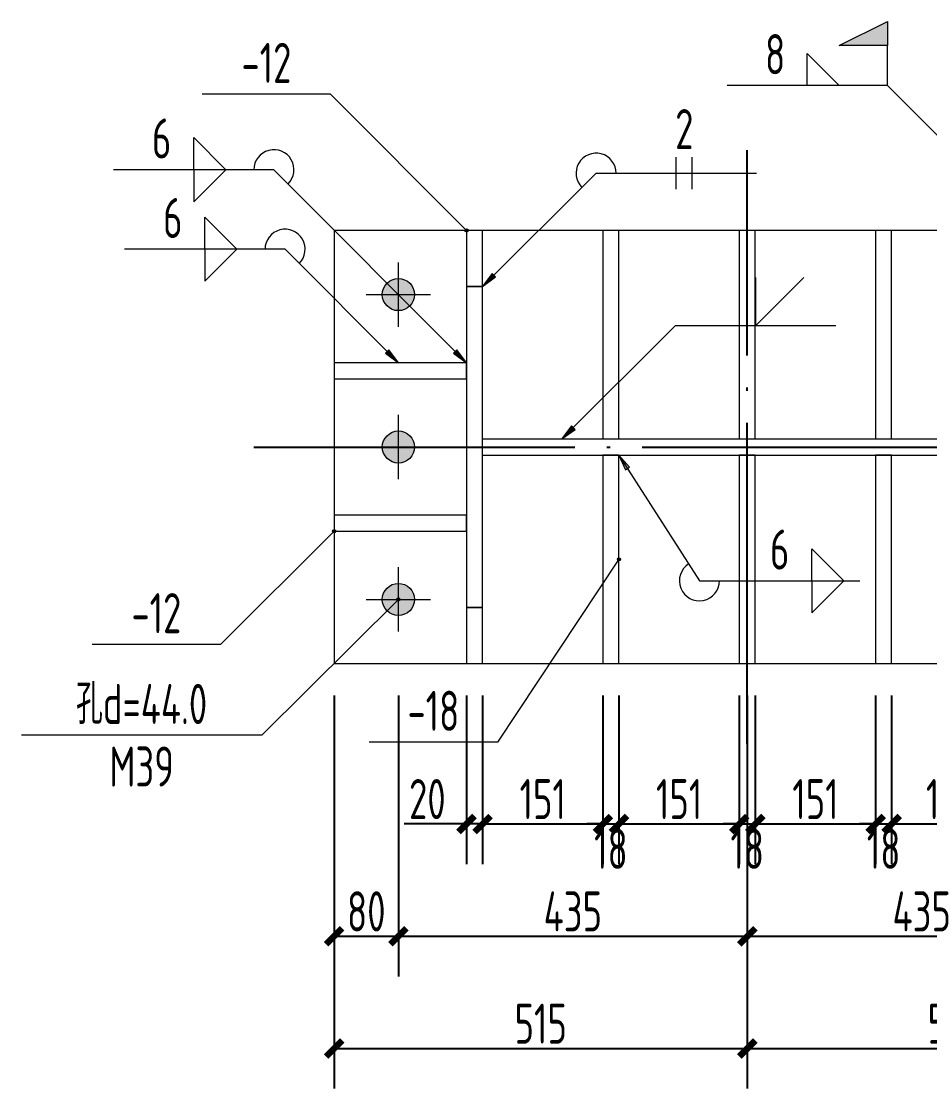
# Model space of a CAD drawing. Extents: x 95752 to 843522, y -411933 to 75567.
# Drawn here: x 220154 to 225816, y -61830 to -55176 of the extents above; entities that cross this region are included whole.
import ezdxf
from ezdxf.enums import TextEntityAlignment as Align

# ---------------------------------------------------------------- set-up
doc = ezdxf.new("R2010")
doc.units = 0
doc.header["$LTSCALE"] = 1000
doc.header["$MEASUREMENT"] = 0
doc.linetypes.add('DOTE', pattern=[2.42, 2, -0.2, 0.02, -0.2])
for name, color, linetype, lineweight in [('10', 7, 'Continuous', 18), ('20', 2, 'Continuous', 20), ('尺寸标注', 9, 'Continuous', 18), ('焊缝标注', 9, 'Continuous', 18), ('螺栓孔标注', 9, 'Continuous', 18), ('钢板标注', 9, 'Continuous', 18)]:
    doc.layers.add(name, color=color, linetype=linetype, lineweight=lineweight)
doc.layers.add('DOTE', color=1, linetype='Continuous')
doc.styles.add('FromPkpm', font='Pkpmeng', dxfattribs={"width": 0.7, "bigfont": 'Pkpmchn'})
doc.dimstyles.new('Pkpm_1.00', dxfattribs={"dimtxt": 250, "dimasz": 100, "dimexe": 250, "dimexo": 0.0625, "dimgap": 30, "dimtad": 1, "dimdec": 0, "dimrnd": 5, "dimzin": 0, "dimdsep": 46, "dimtxsty": 'FromPkpm', "dimblk1": 'ARCHTICK', "dimblk2": 'ARCHTICK', "dimsah": 1, "dimcen": 0.09, "dimadec": 0, "dimazin": 0, "dimtfac": 1, "dimtdec": 0, "dimtix": 1, "dimtmove": 2, "dimatfit": 1, "dimfxl": 1, "dimtolj": 1, "dimtzin": 0, "dimarcsym": 0})

# ---------------------------------------------------------------- blocks, each defined once
blk = doc.blocks.new('_ArchTick')
at = {"color": 0, "linetype": 'ByBlock', "const_width": 0.4}
blk.add_lwpolyline([(-0.5, -0.5), (0.5, 0.5)], dxfattribs=at)
blk = doc.blocks.new('*D404')
at = {"layer": 'Defpoints', "color": 0, "linetype": 'Continuous', "transparency": 16777216}
for p in [(222929.3, -59180), (223029.3, -59180), (223029.3, -60180)]:
    blk.add_point(p, dxfattribs=at)
at = {"layer": '尺寸标注', "color": 0, "linetype": 'Continuous', "lineweight": -2, "transparency": 16777216}
for p, q in [((222929.3, -59380), (222929.3, -60430)), ((223029.3, -59380), (223029.3, -60430)), ((222929.3, -60180), (222540.5, -60180)), ((223029.3, -60180), (222929.3, -60180))]:
    blk.add_line(p, q, dxfattribs=at)
at = {"layer": '尺寸标注', "color": 0, "linetype": 'Continuous', "lineweight": -2, "transparency": 16777216, "xscale": 100, "yscale": 100, "zscale": 100, "rotation": 180}
blk.add_blockref('_ArchTick', (222929.3, -60180), dxfattribs=at)
at = {"layer": '尺寸标注', "color": 0, "linetype": 'Continuous', "lineweight": -2, "transparency": 16777216, "xscale": 100, "yscale": 100, "zscale": 100}
blk.add_blockref('_ArchTick', (223029.3, -60180), dxfattribs=at)
at = {"layer": '尺寸标注', "color": 0, "linetype": 'Continuous', "lineweight": 18, "transparency": 16777216, "insert": (222684.9, -60025), "char_height": 250, "attachment_point": 5, "style": 'FromPkpm'}
blk.add_mtext('\\A1;20', dxfattribs=at)
blk = doc.blocks.new('*D405')
at = {"layer": 'Defpoints', "color": 0, "linetype": 'Continuous', "transparency": 16777216}
for p in [(223029.3, -59180), (223779.3, -59180), (223779.3, -60180)]:
    blk.add_point(p, dxfattribs=at)
at = {"layer": '尺寸标注', "color": 0, "linetype": 'Continuous', "lineweight": -2, "transparency": 16777216}
for p, q in [((223029.3, -59380), (223029.3, -60430)), ((223779.3, -59380), (223779.3, -60430)), ((223029.3, -60180), (223779.3, -60180))]:
    blk.add_line(p, q, dxfattribs=at)
at = {"layer": '尺寸标注', "color": 0, "linetype": 'Continuous', "lineweight": -2, "transparency": 16777216, "xscale": 100, "yscale": 100, "zscale": 100, "rotation": 180}
blk.add_blockref('_ArchTick', (223029.3, -60180), dxfattribs=at)
at = {"layer": '尺寸标注', "color": 0, "linetype": 'Continuous', "lineweight": -2, "transparency": 16777216, "xscale": 100, "yscale": 100, "zscale": 100}
blk.add_blockref('_ArchTick', (223779.3, -60180), dxfattribs=at)
at = {"layer": '尺寸标注', "color": 0, "linetype": 'Continuous', "lineweight": 18, "transparency": 16777216, "insert": (223404.3, -60025), "char_height": 250, "attachment_point": 5, "style": 'FromPkpm'}
blk.add_mtext('\\A1;151', dxfattribs=at)
blk = doc.blocks.new('*D406')
at = {"layer": 'Defpoints', "color": 0, "linetype": 'Continuous', "transparency": 16777216}
for p in [(223779.3, -59180), (223879.3, -59180), (223879.3, -60180)]:
    blk.add_point(p, dxfattribs=at)
at = {"layer": '尺寸标注', "color": 0, "linetype": 'Continuous', "lineweight": -2, "transparency": 16777216}
for p, q in [((223779.3, -59380), (223779.3, -60430)), ((223879.3, -59380), (223879.3, -60430)), ((223779.3, -60180), (223679.3, -60180)), ((223779.3, -60180), (223879.3, -60180)), ((223879.3, -60180), (223979.3, -60180))]:
    blk.add_line(p, q, dxfattribs=at)
at = {"layer": '尺寸标注', "color": 0, "linetype": 'Continuous', "lineweight": -2, "transparency": 16777216, "xscale": 100, "yscale": 100, "zscale": 100}
blk.add_blockref('_ArchTick', (223779.3, -60180), dxfattribs=at)
at = {"layer": '尺寸标注', "color": 0, "linetype": 'Continuous', "lineweight": -2, "transparency": 16777216, "xscale": 100, "yscale": 100, "zscale": 100, "rotation": 180}
blk.add_blockref('_ArchTick', (223879.3, -60180), dxfattribs=at)
at = {"layer": '尺寸标注', "color": 0, "linetype": 'Continuous', "lineweight": 18, "transparency": 16777216, "insert": (223829.3, -60335), "char_height": 250, "attachment_point": 5, "style": 'FromPkpm'}
blk.add_mtext('\\A1;18', dxfattribs=at)
blk = doc.blocks.new('*D407')
at = {"layer": 'Defpoints', "color": 0, "linetype": 'Continuous', "transparency": 16777216}
for p in [(223879.3, -59180), (224629.3, -59180), (224629.3, -60180)]:
    blk.add_point(p, dxfattribs=at)
at = {"layer": '尺寸标注', "color": 0, "linetype": 'Continuous', "lineweight": -2, "transparency": 16777216}
for p, q in [((223879.3, -59380), (223879.3, -60430)), ((224629.3, -59380), (224629.3, -60430)), ((223879.3, -60180), (224629.3, -60180))]:
    blk.add_line(p, q, dxfattribs=at)
at = {"layer": '尺寸标注', "color": 0, "linetype": 'Continuous', "lineweight": -2, "transparency": 16777216, "xscale": 100, "yscale": 100, "zscale": 100, "rotation": 180}
blk.add_blockref('_ArchTick', (223879.3, -60180), dxfattribs=at)
at = {"layer": '尺寸标注', "color": 0, "linetype": 'Continuous', "lineweight": -2, "transparency": 16777216, "xscale": 100, "yscale": 100, "zscale": 100}
blk.add_blockref('_ArchTick', (224629.3, -60180), dxfattribs=at)
at = {"layer": '尺寸标注', "color": 0, "linetype": 'Continuous', "lineweight": 18, "transparency": 16777216, "insert": (224254.3, -60025), "char_height": 250, "attachment_point": 5, "style": 'FromPkpm'}
blk.add_mtext('\\A1;151', dxfattribs=at)
blk = doc.blocks.new('*D408')
at = {"layer": 'Defpoints', "color": 0, "linetype": 'Continuous', "transparency": 16777216}
for p in [(224629.3, -59180), (224729.3, -59180), (224729.3, -60180)]:
    blk.add_point(p, dxfattribs=at)
at = {"layer": '尺寸标注', "color": 0, "linetype": 'Continuous', "lineweight": -2, "transparency": 16777216}
for p, q in [((224629.3, -59380), (224629.3, -60430)), ((224729.3, -59380), (224729.3, -60430)), ((224629.3, -60180), (224529.3, -60180)), ((224629.3, -60180), (224729.3, -60180)), ((224729.3, -60180), (224829.3, -60180))]:
    blk.add_line(p, q, dxfattribs=at)
at = {"layer": '尺寸标注', "color": 0, "linetype": 'Continuous', "lineweight": -2, "transparency": 16777216, "xscale": 100, "yscale": 100, "zscale": 100}
blk.add_blockref('_ArchTick', (224629.3, -60180), dxfattribs=at)
at = {"layer": '尺寸标注', "color": 0, "linetype": 'Continuous', "lineweight": -2, "transparency": 16777216, "xscale": 100, "yscale": 100, "zscale": 100, "rotation": 180}
blk.add_blockref('_ArchTick', (224729.3, -60180), dxfattribs=at)
at = {"layer": '尺寸标注', "color": 0, "linetype": 'Continuous', "lineweight": 18, "transparency": 16777216, "insert": (224679.3, -60335), "char_height": 250, "attachment_point": 5, "style": 'FromPkpm'}
blk.add_mtext('\\A1;18', dxfattribs=at)
blk = doc.blocks.new('*D409')
at = {"layer": 'Defpoints', "color": 0, "linetype": 'Continuous', "transparency": 16777216}
for p in [(224729.3, -59180), (225479.3, -59180), (225479.3, -60180)]:
    blk.add_point(p, dxfattribs=at)
at = {"layer": '尺寸标注', "color": 0, "linetype": 'Continuous', "lineweight": -2, "transparency": 16777216}
for p, q in [((224729.3, -59380), (224729.3, -60430)), ((225479.3, -59380), (225479.3, -60430)), ((224729.3, -60180), (225479.3, -60180))]:
    blk.add_line(p, q, dxfattribs=at)
at = {"layer": '尺寸标注', "color": 0, "linetype": 'Continuous', "lineweight": -2, "transparency": 16777216, "xscale": 100, "yscale": 100, "zscale": 100, "rotation": 180}
blk.add_blockref('_ArchTick', (224729.3, -60180), dxfattribs=at)
at = {"layer": '尺寸标注', "color": 0, "linetype": 'Continuous', "lineweight": -2, "transparency": 16777216, "xscale": 100, "yscale": 100, "zscale": 100}
blk.add_blockref('_ArchTick', (225479.3, -60180), dxfattribs=at)
at = {"layer": '尺寸标注', "color": 0, "linetype": 'Continuous', "lineweight": 18, "transparency": 16777216, "insert": (225104.3, -60025), "char_height": 250, "attachment_point": 5, "style": 'FromPkpm'}
blk.add_mtext('\\A1;151', dxfattribs=at)
blk = doc.blocks.new('*D410')
at = {"layer": 'Defpoints', "color": 0, "linetype": 'Continuous', "transparency": 16777216}
for p in [(225479.3, -59180), (225579.3, -59180), (225579.3, -60180)]:
    blk.add_point(p, dxfattribs=at)
at = {"layer": '尺寸标注', "color": 0, "linetype": 'Continuous', "lineweight": -2, "transparency": 16777216}
for p, q in [((225479.3, -59380), (225479.3, -60430)), ((225579.3, -59380), (225579.3, -60430)), ((225479.3, -60180), (225379.3, -60180)), ((225479.3, -60180), (225579.3, -60180)), ((225579.3, -60180), (225679.3, -60180))]:
    blk.add_line(p, q, dxfattribs=at)
at = {"layer": '尺寸标注', "color": 0, "linetype": 'Continuous', "lineweight": -2, "transparency": 16777216, "xscale": 100, "yscale": 100, "zscale": 100}
blk.add_blockref('_ArchTick', (225479.3, -60180), dxfattribs=at)
at = {"layer": '尺寸标注', "color": 0, "linetype": 'Continuous', "lineweight": -2, "transparency": 16777216, "xscale": 100, "yscale": 100, "zscale": 100, "rotation": 180}
blk.add_blockref('_ArchTick', (225579.3, -60180), dxfattribs=at)
at = {"layer": '尺寸标注', "color": 0, "linetype": 'Continuous', "lineweight": 18, "transparency": 16777216, "insert": (225529.3, -60335), "char_height": 250, "attachment_point": 5, "style": 'FromPkpm'}
blk.add_mtext('\\A1;18', dxfattribs=at)
blk = doc.blocks.new('*D411')
at = {"layer": 'Defpoints', "color": 0, "linetype": 'Continuous', "transparency": 16777216}
for p in [(225579.3, -59180), (226329.3, -59180), (226329.3, -60180)]:
    blk.add_point(p, dxfattribs=at)
at = {"layer": '尺寸标注', "color": 0, "linetype": 'Continuous', "lineweight": -2, "transparency": 16777216}
for p, q in [((225579.3, -59380), (225579.3, -60430)), ((226329.3, -59380), (226329.3, -60430)), ((225579.3, -60180), (226329.3, -60180))]:
    blk.add_line(p, q, dxfattribs=at)
at = {"layer": '尺寸标注', "color": 0, "linetype": 'Continuous', "lineweight": -2, "transparency": 16777216, "xscale": 100, "yscale": 100, "zscale": 100, "rotation": 180}
blk.add_blockref('_ArchTick', (225579.3, -60180), dxfattribs=at)
at = {"layer": '尺寸标注', "color": 0, "linetype": 'Continuous', "lineweight": -2, "transparency": 16777216, "xscale": 100, "yscale": 100, "zscale": 100}
blk.add_blockref('_ArchTick', (226329.3, -60180), dxfattribs=at)
at = {"layer": '尺寸标注', "color": 0, "linetype": 'Continuous', "lineweight": 18, "transparency": 16777216, "insert": (225954.3, -60025), "char_height": 250, "attachment_point": 5, "style": 'FromPkpm'}
blk.add_mtext('\\A1;153', dxfattribs=at)
blk = doc.blocks.new('*D413')
at = {"layer": 'Defpoints', "color": 0, "linetype": 'Continuous', "transparency": 16777216}
for p in [(222104.3, -59180), (222504.3, -59180), (222504.3, -60880)]:
    blk.add_point(p, dxfattribs=at)
at = {"layer": '尺寸标注', "color": 0, "linetype": 'Continuous', "lineweight": -2, "transparency": 16777216}
for p, q in [((222104.3, -59380), (222104.3, -61130)), ((222504.3, -59380), (222504.3, -61130)), ((222104.3, -60880), (222504.3, -60880))]:
    blk.add_line(p, q, dxfattribs=at)
at = {"layer": '尺寸标注', "color": 0, "linetype": 'Continuous', "lineweight": -2, "transparency": 16777216, "xscale": 100, "yscale": 100, "zscale": 100, "rotation": 180}
blk.add_blockref('_ArchTick', (222104.3, -60880), dxfattribs=at)
at = {"layer": '尺寸标注', "color": 0, "linetype": 'Continuous', "lineweight": -2, "transparency": 16777216, "xscale": 100, "yscale": 100, "zscale": 100}
blk.add_blockref('_ArchTick', (222504.3, -60880), dxfattribs=at)
at = {"layer": '尺寸标注', "color": 0, "linetype": 'Continuous', "lineweight": 18, "transparency": 16777216, "insert": (222304.3, -60725), "char_height": 250, "attachment_point": 5, "style": 'FromPkpm'}
blk.add_mtext('\\A1;80', dxfattribs=at)
blk = doc.blocks.new('*D414')
at = {"layer": 'Defpoints', "color": 0, "linetype": 'Continuous', "transparency": 16777216}
for p in [(222504.3, -59180), (224679.3, -59180), (224679.3, -60880)]:
    blk.add_point(p, dxfattribs=at)
at = {"layer": '尺寸标注', "color": 0, "linetype": 'Continuous', "lineweight": -2, "transparency": 16777216}
for p, q in [((222504.3, -59380), (222504.3, -61130)), ((224679.3, -59380), (224679.3, -61130)), ((222504.3, -60880), (224679.3, -60880))]:
    blk.add_line(p, q, dxfattribs=at)
at = {"layer": '尺寸标注', "color": 0, "linetype": 'Continuous', "lineweight": -2, "transparency": 16777216, "xscale": 100, "yscale": 100, "zscale": 100, "rotation": 180}
blk.add_blockref('_ArchTick', (222504.3, -60880), dxfattribs=at)
at = {"layer": '尺寸标注', "color": 0, "linetype": 'Continuous', "lineweight": -2, "transparency": 16777216, "xscale": 100, "yscale": 100, "zscale": 100}
blk.add_blockref('_ArchTick', (224679.3, -60880), dxfattribs=at)
at = {"layer": '尺寸标注', "color": 0, "linetype": 'Continuous', "lineweight": 18, "transparency": 16777216, "insert": (223591.8, -60725), "char_height": 250, "attachment_point": 5, "style": 'FromPkpm'}
blk.add_mtext('\\A1;435', dxfattribs=at)
blk = doc.blocks.new('*D415')
at = {"layer": 'Defpoints', "color": 0, "linetype": 'Continuous', "transparency": 16777216}
for p in [(224679.3, -59180), (226854.3, -59180), (226854.3, -60880)]:
    blk.add_point(p, dxfattribs=at)
at = {"layer": '尺寸标注', "color": 0, "linetype": 'Continuous', "lineweight": -2, "transparency": 16777216}
for p, q in [((224679.3, -59380), (224679.3, -61130)), ((226854.3, -59380), (226854.3, -61130)), ((224679.3, -60880), (226854.3, -60880))]:
    blk.add_line(p, q, dxfattribs=at)
at = {"layer": '尺寸标注', "color": 0, "linetype": 'Continuous', "lineweight": -2, "transparency": 16777216, "xscale": 100, "yscale": 100, "zscale": 100, "rotation": 180}
blk.add_blockref('_ArchTick', (224679.3, -60880), dxfattribs=at)
at = {"layer": '尺寸标注', "color": 0, "linetype": 'Continuous', "lineweight": -2, "transparency": 16777216, "xscale": 100, "yscale": 100, "zscale": 100}
blk.add_blockref('_ArchTick', (226854.3, -60880), dxfattribs=at)
at = {"layer": '尺寸标注', "color": 0, "linetype": 'Continuous', "lineweight": 18, "transparency": 16777216, "insert": (225766.8, -60725), "char_height": 250, "attachment_point": 5, "style": 'FromPkpm'}
blk.add_mtext('\\A1;435', dxfattribs=at)
blk = doc.blocks.new('*D417')
at = {"layer": 'Defpoints', "color": 0, "linetype": 'Continuous', "transparency": 16777216}
for p in [(222104.3, -59180), (224679.3, -59180), (224679.3, -61580)]:
    blk.add_point(p, dxfattribs=at)
at = {"layer": '尺寸标注', "color": 0, "linetype": 'Continuous', "lineweight": -2, "transparency": 16777216}
for p, q in [((222104.3, -59380), (222104.3, -61830)), ((224679.3, -59380), (224679.3, -61830)), ((222104.3, -61580), (224679.3, -61580))]:
    blk.add_line(p, q, dxfattribs=at)
at = {"layer": '尺寸标注', "color": 0, "linetype": 'Continuous', "lineweight": -2, "transparency": 16777216, "xscale": 100, "yscale": 100, "zscale": 100, "rotation": 180}
blk.add_blockref('_ArchTick', (222104.3, -61580), dxfattribs=at)
at = {"layer": '尺寸标注', "color": 0, "linetype": 'Continuous', "lineweight": -2, "transparency": 16777216, "xscale": 100, "yscale": 100, "zscale": 100}
blk.add_blockref('_ArchTick', (224679.3, -61580), dxfattribs=at)
at = {"layer": '尺寸标注', "color": 0, "linetype": 'Continuous', "lineweight": 18, "transparency": 16777216, "insert": (223391.8, -61425), "char_height": 250, "attachment_point": 5, "style": 'FromPkpm'}
blk.add_mtext('\\A1;515', dxfattribs=at)
blk = doc.blocks.new('*D418')
at = {"layer": 'Defpoints', "color": 0, "linetype": 'Continuous', "transparency": 16777216}
for p in [(224679.3, -59180), (227254.3, -59180), (227254.3, -61580)]:
    blk.add_point(p, dxfattribs=at)
at = {"layer": '尺寸标注', "color": 0, "linetype": 'Continuous', "lineweight": -2, "transparency": 16777216}
for p, q in [((224679.3, -59380), (224679.3, -61830)), ((227254.3, -59380), (227254.3, -61830)), ((224679.3, -61580), (227254.3, -61580))]:
    blk.add_line(p, q, dxfattribs=at)
at = {"layer": '尺寸标注', "color": 0, "linetype": 'Continuous', "lineweight": -2, "transparency": 16777216, "xscale": 100, "yscale": 100, "zscale": 100, "rotation": 180}
blk.add_blockref('_ArchTick', (224679.3, -61580), dxfattribs=at)
at = {"layer": '尺寸标注', "color": 0, "linetype": 'Continuous', "lineweight": -2, "transparency": 16777216, "xscale": 100, "yscale": 100, "zscale": 100}
blk.add_blockref('_ArchTick', (227254.3, -61580), dxfattribs=at)
at = {"layer": '尺寸标注', "color": 0, "linetype": 'Continuous', "lineweight": 18, "transparency": 16777216, "insert": (225966.8, -61425), "char_height": 250, "attachment_point": 5, "style": 'FromPkpm'}
blk.add_mtext('\\A1;515', dxfattribs=at)

msp = doc.modelspace()

# ---------------------------------------------------------------- hatches: boundary and pattern name
at = {"layer": '10'}
h = msp.add_hatch(color=1, dxfattribs=at)
edge = h.paths.add_edge_path()
edge.add_arc((222504.3, -56880), 100, 0, 360)
h = msp.add_hatch(color=1, dxfattribs=at)
edge = h.paths.add_edge_path()
edge.add_arc((222504.3, -57830), 100, 0, 360)
h = msp.add_hatch(color=1, dxfattribs=at)
edge = h.paths.add_edge_path()
edge.add_arc((222504.3, -58780), 100, 0, 360)
at = {"layer": '焊缝标注'}
for points in [[(225553.1, -55326.4), (225253.1, -55326.4), (225553.1, -55176.4)], [(223029.3, -56830), (223110.7, -56769.9), (223089.5, -56748.7)], [(222504.3, -57305), (222444.3, -57223.6), (222423.1, -57244.8)], [(222929.3, -57305), (222869.3, -57223.6), (222848.1, -57244.8)], [(223524.3, -57780), (223605.7, -57719.9), (223584.5, -57698.7)], [(223879.3, -57880), (223920.6, -57972.3), (223945.9, -57956.1)]]:
    msp.add_hatch(color=0, dxfattribs=at).paths.add_polyline_path(points)
at = {"layer": '螺栓孔标注'}
h = msp.add_hatch(color=0, dxfattribs=at)
edge = h.paths.add_edge_path()
edge.add_arc((222504.3, -58780), 10, 0, 360)
at = {"layer": '钢板标注'}
h = msp.add_hatch(color=0, dxfattribs=at)
edge = h.paths.add_edge_path()
edge.add_arc((222929.3, -56480), 10, 0, 360)
h = msp.add_hatch(color=0, dxfattribs=at)
edge = h.paths.add_edge_path()
edge.add_arc((222104.3, -58355), 10, 0, 360)
h = msp.add_hatch(color=0, dxfattribs=at)
edge = h.paths.add_edge_path()
edge.add_arc((223879.3, -58530), 10, 0, 360)

# ---------------------------------------------------------------- linework, layer by layer
at = {"layer": '10', "ltscale": 100}
for p, q in [((222504.3, -57080), (222504.3, -56680)), ((222304.3, -56880), (222704.3, -56880)), ((222504.3, -58030), (222504.3, -57630)), ((222304.3, -57830), (222704.3, -57830)), ((222504.3, -58980), (222504.3, -58580)), ((222304.3, -58780), (222704.3, -58780))]:
    msp.add_line(p, q, dxfattribs=at)
at = {"layer": '10', "color": 3, "ltscale": 100}
for points in [[(223029.3, -56830), (222929.3, -56830)], [(222929.3, -56830), (222929.3, -58830)], [(223029.3, -58830), (223029.3, -56830)], [(223029.3, -57780), (226329.3, -57780)], [(223029.3, -57880), (226329.3, -57880)], [(222929.3, -58830), (223029.3, -58830)]]:
    msp.add_lwpolyline(points, dxfattribs=at)
at = {"layer": '10', "color": 1, "ltscale": 100}
for centre in [(222504.3, -56880), (222504.3, -57830), (222504.3, -58780)]:
    msp.add_circle(centre, 100, dxfattribs=at)
at = {"layer": '20', "ltscale": 100}
for points in [[(227254.3, -56480), (222104.3, -56480)], [(222104.3, -56480), (222104.3, -59180)], [(223029.3, -56480), (222929.3, -56480)], [(222929.3, -56480), (222929.3, -56830)], [(223029.3, -56830), (223029.3, -56480)], [(223879.3, -56480), (223779.3, -56480)], [(223779.3, -56480), (223779.3, -57780)], [(223879.3, -57780), (223879.3, -56480)], [(224729.3, -56480), (224629.3, -56480)], [(224629.3, -56480), (224629.3, -57780)], [(224729.3, -57780), (224729.3, -56480)], [(225579.3, -56480), (225479.3, -56480)], [(225479.3, -56480), (225479.3, -57780)], [(225579.3, -57780), (225579.3, -56480)], [(222929.3, -56830), (223029.3, -56830)], [(222929.3, -57305), (222104.3, -57305)], [(222104.3, -57305), (222104.3, -57405)], [(222929.3, -57405), (222929.3, -57305)], [(222104.3, -57405), (222929.3, -57405)], [(223779.3, -57780), (223879.3, -57780)], [(224629.3, -57780), (224729.3, -57780)], [(225479.3, -57780), (225579.3, -57780)], [(223879.3, -57880), (223779.3, -57880)], [(223779.3, -57880), (223779.3, -59180)], [(223879.3, -59180), (223879.3, -57880)], [(224729.3, -57880), (224629.3, -57880)], [(224629.3, -57880), (224629.3, -59180)], [(224729.3, -59180), (224729.3, -57880)], [(225579.3, -57880), (225479.3, -57880)], [(225479.3, -57880), (225479.3, -59180)], [(225579.3, -59180), (225579.3, -57880)], [(222929.3, -58255), (222104.3, -58255)], [(222104.3, -58255), (222104.3, -58355)], [(222929.3, -58355), (222929.3, -58255)], [(222104.3, -58355), (222929.3, -58355)], [(223029.3, -58830), (222929.3, -58830)], [(222929.3, -58830), (222929.3, -59180)], [(223029.3, -59180), (223029.3, -58830)], [(222104.3, -59180), (227254.3, -59180)], [(222929.3, -59180), (223029.3, -59180)], [(223779.3, -59180), (223879.3, -59180)], [(224629.3, -59180), (224729.3, -59180)], [(225479.3, -59180), (225579.3, -59180)]]:
    msp.add_lwpolyline(points, dxfattribs=at)
at = {"layer": 'DOTE', "linetype": 'DOTE'}
for p, q in [((224679.3, -59680), (224679.3, -55980)), ((221604.3, -57830), (227754.3, -57830))]:
    msp.add_line(p, q, dxfattribs=at)
at = {"layer": '焊缝标注', "color": 0, "ltscale": 100}
for p, q in [((225553.1, -55576.4), (225553.1, -55326.4)), ((225253.1, -55576.4), (225053.1, -55376.4)), ((225053.1, -55576.4), (225053.1, -55376.4)), ((225553.1, -55576.4), (224553.1, -55576.4)), ((221428.7, -56101.5), (221228.7, -55901.5)), ((221228.7, -56101.5), (221228.7, -55901.5)), ((224236.7, -56223.2), (224236.7, -56023.2)), ((224336.7, -56223.2), (224336.7, -56023.2)), ((221728.7, -56101.5), (220728.7, -56101.5)), ((221428.7, -56101.5), (221228.7, -56301.5)), ((221228.7, -56101.5), (221228.7, -56301.5)), ((223736.7, -56123.2), (224736.7, -56123.2)), ((221498.1, -56597.1), (221298.1, -56397.1)), ((221298.1, -56597.1), (221298.1, -56397.1)), ((221798.1, -56597.1), (220798.1, -56597.1)), ((221498.1, -56597.1), (221298.1, -56797.1)), ((221298.1, -56597.1), (221298.1, -56797.1)), ((224731.7, -57073.2), (224731.7, -56773.2)), ((224731.7, -57073.2), (225031.7, -56773.2)), ((224231.7, -57073.2), (225231.7, -57073.2)), ((225081.3, -58464), (225281.3, -58664)), ((225081.3, -58664), (225081.3, -58464)), ((224381.3, -58664), (225381.3, -58664)), ((225081.3, -58864), (225281.3, -58664)), ((225081.3, -58664), (225081.3, -58864))]:
    msp.add_line(p, q, dxfattribs=at)
at = {"layer": '焊缝标注', "color": 0, "lineweight": 18, "ltscale": 100}
for p, q in [((226541.8, -56567.5), (225553.1, -55576.4)), ((222929.3, -57305), (221728.7, -56101.5)), ((223029.3, -56830), (223736.7, -56123.2)), ((222504.3, -57305), (221798.1, -56597.1)), ((223524.3, -57780), (224231.7, -57073.2)), ((223879.3, -57880), (224381.3, -58664))]:
    msp.add_line(p, q, dxfattribs=at)
at = {"layer": '焊缝标注', "color": 0, "linetype": 'Continuous'}
for points in [[(225553.1, -55326.4), (225253.1, -55326.4), (225553.1, -55176.4)], [(223029.3, -56830), (223110.7, -56769.9), (223089.5, -56748.7)], [(222504.3, -57305), (222444.3, -57223.6), (222423.1, -57244.8)], [(222929.3, -57305), (222869.3, -57223.6), (222848.1, -57244.8)], [(223524.3, -57780), (223605.7, -57719.9), (223584.5, -57698.7)], [(223879.3, -57880), (223920.6, -57972.3), (223945.9, -57956.1)]]:
    msp.add_lwpolyline(points, close=True, dxfattribs=at)
at = {"layer": '焊缝标注', "color": 0, "ltscale": 100}
for centre, start, end in [((221728.7, -56101.5), 314.93155, 180), ((223736.7, -56123.2), 0, 224.97719), ((221798.1, -56597.1), 314.93155, 180), ((224381.3, -58664), 122.63124, 0)]:
    msp.add_arc(centre, 125, start, end, dxfattribs=at)
at = {"layer": '螺栓孔标注', "color": 0, "ltscale": 100}
for p, q in [((222504.3, -58780), (221654.1, -59626.9)), ((221654.1, -59626.9), (220154.1, -59626.9))]:
    msp.add_line(p, q, dxfattribs=at)
msp.add_circle((222504.3, -58780), 10, dxfattribs=at)
at = {"layer": '钢板标注', "color": 0, "ltscale": 100}
for p, q in [((222081.8, -55630.5), (221281.8, -55630.5)), ((222929.3, -56480), (222081.8, -55630.5)), ((222104.3, -58355), (221395.8, -59060.7)), ((223879.3, -58530), (223122.6, -59670)), ((221395.8, -59060.7), (220595.8, -59060.7)), ((223122.6, -59670), (222322.6, -59670))]:
    msp.add_line(p, q, dxfattribs=at)
for centre in [(222929.3, -56480), (222104.3, -58355), (223879.3, -58530)]:
    msp.add_circle(centre, 10, dxfattribs=at)

# ---------------------------------------------------------------- texts
at = {"layer": '焊缝标注', "color": 0, "style": 'FromPkpm', "width": 0.7}
for s, p in [('8', (224853.1, -55506.4)), ('2', (224286.7, -55973.2)), ('6', (221028.7, -56031.5)), ('6', (221098.1, -56527.1)), ('6', (224881.3, -58594))]:
    msp.add_text(s, height=250, dxfattribs=at).set_placement(p, align=Align.CENTER)
at = {"layer": '螺栓孔标注', "color": 0, "style": 'FromPkpm', "width": 0.7}
msp.add_text('孔d=44.0', height=250, dxfattribs=at).set_placement((220904.1, -59556.9), align=Align.CENTER)
msp.add_text('M39', height=250, dxfattribs=at).set_placement((220904.1, -59696.9), align=Align.TOP_CENTER)
at = {"layer": '钢板标注', "color": 0, "style": 'FromPkpm', "width": 0.7}
for s, p in [('-12', (221681.8, -55560.5)), ('-12', (220995.8, -58990.7)), ('-18', (222722.6, -59600))]:
    msp.add_text(s, height=250, dxfattribs=at).set_placement(p, align=Align.CENTER)

# ---------------------------------------------------------------- dimensions: what is measured, and where the dimension line sits
at = {"layer": '尺寸标注', "color": 0, "linetype": 'Continuous', "lineweight": 18}
for base, p1, p2, text, override, picture, middle in [((222504.3, -60880), (222104.3, -59180), (222504.3, -59180), '80', {"dimexo": 200, "dimtad": 1, "dimjust": 0, "dimtih": 0, "dimtoh": 0, "dimtix": 1, "dimtmove": 0, "dimatfit": 3}, '*D413', (222304.3, -60725)), ((224679.3, -61580), (222104.3, -59180), (224679.3, -59180), '515', {"dimexo": 200, "dimtad": 1, "dimjust": 0, "dimtih": 0, "dimtoh": 0, "dimtix": 1, "dimtmove": 0, "dimatfit": 3}, '*D417', (223391.8, -61425)), ((224679.3, -60880), (222504.3, -59180), (224679.3, -59180), '435', {"dimexo": 200, "dimtad": 1, "dimjust": 0, "dimtih": 0, "dimtoh": 0, "dimtix": 1, "dimtmove": 0, "dimatfit": 3}, '*D414', (223591.8, -60725)), ((223029.3, -60180), (222929.3, -59180), (223029.3, -59180), '20', {"dimexo": 200, "dimtad": 1, "dimjust": 1, "dimtih": 0, "dimtoh": 0, "dimtix": 0, "dimtmove": 0, "dimatfit": 3}, '*D404', (222684.9, -60025)), ((223779.3, -60180), (223029.3, -59180), (223779.3, -59180), '151', {"dimexo": 200, "dimtad": 1, "dimjust": 0, "dimtih": 0, "dimtoh": 0, "dimtix": 1, "dimtmove": 0, "dimatfit": 3}, '*D405', (223404.3, -60025)), ((223879.3, -60180), (223779.3, -59180), (223879.3, -59180), '18', {"dimexo": 200, "dimtad": 2, "dimjust": 0, "dimtih": 0, "dimtoh": 0, "dimtix": 1, "dimtmove": 0, "dimatfit": 3}, '*D406', (223829.3, -60335)), ((224629.3, -60180), (223879.3, -59180), (224629.3, -59180), '151', {"dimexo": 200, "dimtad": 1, "dimjust": 0, "dimtih": 0, "dimtoh": 0, "dimtix": 1, "dimtmove": 0, "dimatfit": 3}, '*D407', (224254.3, -60025)), ((224729.3, -60180), (224629.3, -59180), (224729.3, -59180), '18', {"dimexo": 200, "dimtad": 2, "dimjust": 0, "dimtih": 0, "dimtoh": 0, "dimtix": 1, "dimtmove": 0, "dimatfit": 3}, '*D408', (224679.3, -60335)), ((226854.3, -60880), (224679.3, -59180), (226854.3, -59180), '435', {"dimexo": 200, "dimtad": 1, "dimjust": 0, "dimtih": 0, "dimtoh": 0, "dimtix": 1, "dimtmove": 0, "dimatfit": 3}, '*D415', (225766.8, -60725)), ((227254.3, -61580), (224679.3, -59180), (227254.3, -59180), '515', {"dimexo": 200, "dimtad": 1, "dimjust": 0, "dimtih": 0, "dimtoh": 0, "dimtix": 1, "dimtmove": 0, "dimatfit": 3}, '*D418', (225966.8, -61425)), ((225479.3, -60180), (224729.3, -59180), (225479.3, -59180), '151', {"dimexo": 200, "dimtad": 1, "dimjust": 0, "dimtih": 0, "dimtoh": 0, "dimtix": 1, "dimtmove": 0, "dimatfit": 3}, '*D409', (225104.3, -60025)), ((225579.3, -60180), (225479.3, -59180), (225579.3, -59180), '18', {"dimexo": 200, "dimtad": 2, "dimjust": 0, "dimtih": 0, "dimtoh": 0, "dimtix": 1, "dimtmove": 0, "dimatfit": 3}, '*D410', (225529.3, -60335)), ((226329.3, -60180), (225579.3, -59180), (226329.3, -59180), '153', {"dimexo": 200, "dimtad": 1, "dimjust": 0, "dimtih": 0, "dimtoh": 0, "dimtix": 1, "dimtmove": 0, "dimatfit": 3}, '*D411', (225954.3, -60025))]:
    dim = msp.add_linear_dim(base=base, p1=p1, p2=p2, text=text, dimstyle='Pkpm_1.00', override=override, dxfattribs=at)
    dim.commit()
    dim.dimension.update_dxf_attribs({"geometry": picture, "text_midpoint": middle})

doc.saveas('drawing.dxf')
